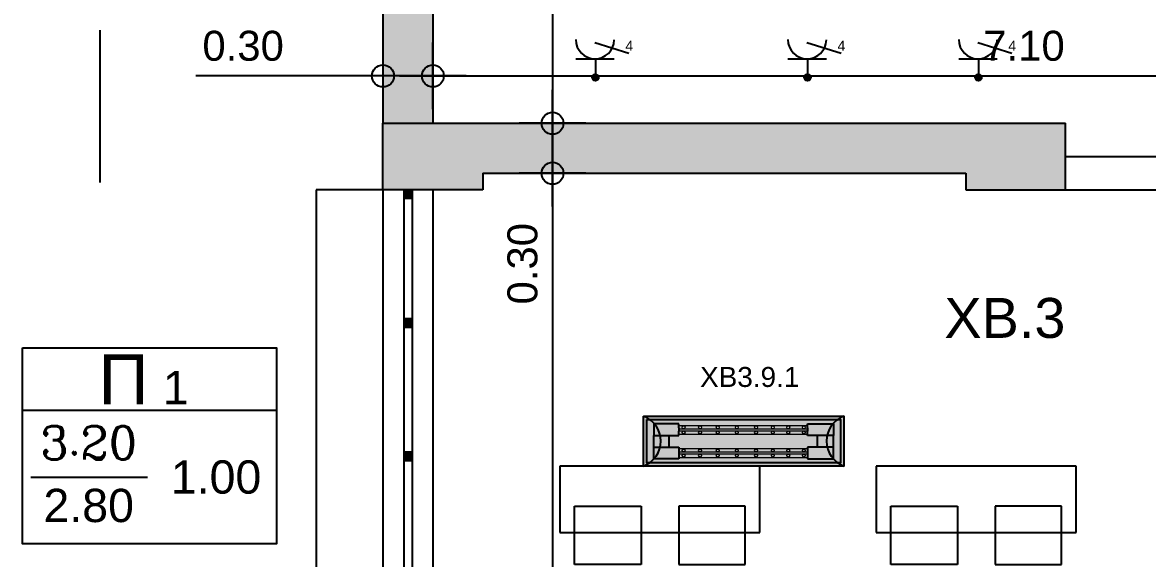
# Model space of a CAD drawing. Header units: metres. Extents: x 0 to 132, y -109 to 310.
# Drawn here: x 19.85 to 26.61, y 190.36 to 193.58 of the extents above; entities that cross this region are included whole.
import ezdxf

# ---------------------------------------------------------------- set-up
doc = ezdxf.new("R2010")
doc.units = ezdxf.units.M
doc.header["$LTSCALE"] = 0.036
doc.linetypes.add('DASHDOTX2', pattern=[50.8, 25.4, -12.7, 0, -12.7])
doc.layers.get('0').update_dxf_attribs({"color": 252})
doc.layers.get('Defpoints').update_dxf_attribs({"color": 252})
for name, color, linetype in [('arxitektonika', 254, 'Continuous'), ('DIMBLK', 252, 'Continuous'), ('electext', 20, 'Continuous'), ('Epipla', 252, 'Continuous'), ('HLEK-SYMBOL', 3, 'Continuous'), ('HLEK_FL001_SYMBOLS', 230, 'Continuous'), ('Parathira', 252, 'Continuous')]:
    doc.layers.add(name, color=color, linetype=linetype)
doc.styles.add('COMU-N', font='arial.ttf')
doc.styles.get("Standard").update_dxf_attribs({"font": 'arial.ttf'})
doc.dimstyles.new('CADWDOT', dxfattribs={"dimscale": 0.1, "dimtxt": 1.8, "dimasz": 0.08, "dimexe": 2, "dimexo": 0, "dimgap": 0.09, "dimtad": 0, "dimrnd": 0.001, "dimzin": 0, "dimdsep": 46, "dimtxsty": 'Standard', "dimblk1": 'ARTDIM', "dimblk2": 'ARTDIM', "dimsah": 1, "dimcen": 0.09, "dimdle": 0.05, "dimse1": 1, "dimse2": 1, "dimadec": 0, "dimazin": 0, "dimtfac": 1, "dimtmove": 0, "dimatfit": 3, "dimldrblk": 'ARTDIM', "dimfxl": 2, "dimtvp": 0.9999, "dimtolj": 1, "dimtzin": 0, "dimarcsym": 0})

# ---------------------------------------------------------------- blocks, each defined once
blk = doc.blocks.new('A$C3D465094')
at = {"layer": 'Parathira'}
for p, q in [((0.175, 0), (0.175, -3.2)), ((0.225, 0), (0.175, 0)), ((0.175, 0), (0.175, -0.05)), ((0.185, 0), (0.185, -0.05)), ((0.195, 0), (0.195, -0.05)), ((0.205, 0), (0.205, -0.05)), ((0.215, 0), (0.215, -0.05)), ((0.225, 0), (0.225, -3.2)), ((0.225, -0.05), (0.225, 0)), ((0.175, -0.05), (0.225, -0.05)), ((0.225, -0.775), (0.175, -0.775)), ((0.175, -0.775), (0.175, -0.825)), ((0.185, -0.775), (0.185, -0.825)), ((0.195, -0.775), (0.195, -0.825)), ((0.205, -0.775), (0.205, -0.825)), ((0.215, -0.775), (0.215, -0.825)), ((0.225, -0.825), (0.225, -0.775)), ((0.175, -0.825), (0.225, -0.825)), ((0.225, -1.575), (0.175, -1.575)), ((0.175, -1.575), (0.175, -1.625)), ((0.185, -1.575), (0.185, -1.625)), ((0.195, -1.575), (0.195, -1.625)), ((0.205, -1.575), (0.205, -1.625)), ((0.215, -1.575), (0.215, -1.625)), ((0.225, -1.625), (0.225, -1.575)), ((0.175, -1.625), (0.225, -1.625)), ((0.225, -2.375), (0.175, -2.375)), ((0.175, -2.375), (0.175, -2.425)), ((0.175, -2.425), (0.225, -2.425)), ((0.185, -2.375), (0.185, -2.425)), ((0.195, -2.375), (0.195, -2.425)), ((0.205, -2.375), (0.205, -2.425)), ((0.215, -2.375), (0.215, -2.425)), ((0.225, -2.425), (0.225, -2.375)), ((0.225, -3.15), (0.175, -3.15)), ((0.175, -3.15), (0.175, -3.2)), ((0.185, -3.15), (0.185, -3.2)), ((0.195, -3.15), (0.195, -3.2)), ((0.205, -3.15), (0.205, -3.2)), ((0.215, -3.15), (0.215, -3.2)), ((0.225, -3.2), (0.225, -3.15)), ((0.175, -3.2), (0.225, -3.2))]:
    blk.add_line(p, q, dxfattribs=at)
blk = doc.blocks.new('ARTDIM')
at = {"layer": 'DIMBLK'}
for p, q in [((0, -24.9975), (0, 24.9975)), ((-24.9975, 0), (24.9975, 0))]:
    blk.add_line(p, q, dxfattribs=at)
blk.add_circle((0, 0), 8.25, dxfattribs=at)
blk = doc.blocks.new('*D696')
at = {"layer": 'arxitektonika', "color": 0, "lineweight": -2}
blk.add_line((23.0369, 199.9645), (23.0369, 192.9805), dxfattribs=at)
at = {"layer": 'Defpoints', "color": 0, "transparency": 16777216}
for p in [(25.8182, 199.9725), (23.0369, 192.9725), (25.8182, 192.9725)]:
    blk.add_point(p, dxfattribs=at)
at = {"layer": 'arxitektonika', "color": 0, "lineweight": -2, "xscale": 0.008, "yscale": 0.008, "zscale": 0.008}
for p, rotation in [((23.0369, 199.9725), 90), ((23.0369, 192.9725), 270)]:
    blk.add_blockref('ARTDIM', p, dxfattribs=dict(at, rotation=rotation))
at = {"layer": 'arxitektonika', "color": 0, "insert": (22.8569, 196.4725), "char_height": 0.18, "attachment_point": 5, "rotation": 90}
blk.add_mtext('\\A1;7.00', dxfattribs=at)
blk = doc.blocks.new('*D697')
at = {"layer": 'arxitektonika', "color": 0, "lineweight": -2}
for p, q in [((23.0369, 192.9645), (23.0369, 192.6805)), ((23.0369, 192.6725), (23.0369, 191.8457))]:
    blk.add_line(p, q, dxfattribs=at)
at = {"layer": 'Defpoints', "color": 0, "transparency": 16777216}
for p in [(24.2324, 192.9725), (23.0369, 192.6725), (24.2324, 192.6725)]:
    blk.add_point(p, dxfattribs=at)
at = {"layer": 'arxitektonika', "color": 0, "lineweight": -2, "xscale": 0.008, "yscale": 0.008, "zscale": 0.008}
for p, rotation in [((23.0369, 192.9725), 90), ((23.0369, 192.6725), 270)]:
    blk.add_blockref('ARTDIM', p, dxfattribs=dict(at, rotation=rotation))
at = {"layer": 'arxitektonika', "color": 0, "insert": (22.8569, 192.129), "char_height": 0.18, "attachment_point": 5, "rotation": 90}
blk.add_mtext('\\A1;0.30', dxfattribs=at)
blk = doc.blocks.new('*D698')
at = {"layer": 'arxitektonika', "color": 0, "lineweight": -2}
for p, q in [((22.0182, 193.2568), (20.8954, 193.2568)), ((22.3102, 193.2568), (22.0262, 193.2568))]:
    blk.add_line(p, q, dxfattribs=at)
at = {"layer": 'Defpoints', "color": 0, "transparency": 16777216}
for p in [(22.0182, 194.3407), (22.3182, 194.3407), (22.0182, 193.2568)]:
    blk.add_point(p, dxfattribs=at)
at = {"layer": 'arxitektonika', "color": 0, "lineweight": -2, "xscale": 0.008, "yscale": 0.008, "zscale": 0.008, "rotation": 180}
blk.add_blockref('ARTDIM', (22.0182, 193.2568), dxfattribs=at)
at = {"layer": 'arxitektonika', "color": 0, "lineweight": -2, "xscale": 0.008, "yscale": 0.008, "zscale": 0.008}
blk.add_blockref('ARTDIM', (22.3182, 193.2568), dxfattribs=at)
at = {"layer": 'arxitektonika', "color": 0, "insert": (21.1787, 193.4368), "char_height": 0.18, "attachment_point": 5}
blk.add_mtext('\\A1;0.30', dxfattribs=at)
blk = doc.blocks.new('*D699')
at = {"layer": 'arxitektonika', "color": 0, "lineweight": -2}
blk.add_line((22.3262, 193.2568), (29.4102, 193.2568), dxfattribs=at)
at = {"layer": 'Defpoints', "color": 0, "transparency": 16777216}
for p in [(29.4182, 193.2568), (22.3182, 192.5407), (29.4182, 192.5407)]:
    blk.add_point(p, dxfattribs=at)
at = {"layer": 'arxitektonika', "color": 0, "lineweight": -2, "xscale": 0.008, "yscale": 0.008, "zscale": 0.008, "rotation": 180}
blk.add_blockref('ARTDIM', (22.3182, 193.2568), dxfattribs=at)
at = {"layer": 'arxitektonika', "color": 0, "lineweight": -2, "xscale": 0.008, "yscale": 0.008, "zscale": 0.008}
blk.add_blockref('ARTDIM', (29.4182, 193.2568), dxfattribs=at)
at = {"layer": 'arxitektonika', "color": 0, "insert": (25.8682, 193.4368), "char_height": 0.18, "attachment_point": 5}
blk.add_mtext('\\A1;7.10', dxfattribs=at)
blk = doc.blocks.new('*D705')
at = {"layer": 'arxitektonika', "color": 0, "lineweight": -2}
blk.add_line((23.0369, 192.6645), (23.0369, 185.5805), dxfattribs=at)
at = {"layer": 'Defpoints', "color": 0, "transparency": 16777216}
for p in [(24.2324, 192.6725), (23.0369, 185.5725), (24.2324, 185.5725)]:
    blk.add_point(p, dxfattribs=at)
at = {"layer": 'arxitektonika', "color": 0, "lineweight": -2, "xscale": 0.008, "yscale": 0.008, "zscale": 0.008}
for p, rotation in [((23.0369, 192.6725), 90), ((23.0369, 185.5725), 270)]:
    blk.add_blockref('ARTDIM', p, dxfattribs=dict(at, rotation=rotation))
at = {"layer": 'arxitektonika', "color": 0, "insert": (22.8569, 189.1225), "char_height": 0.18, "attachment_point": 5, "rotation": 90}
blk.add_mtext('\\A1;7.10', dxfattribs=at)
blk = doc.blocks.new('A$C5883325D')
at = {"layer": 'Epipla'}
for p, q in [((1.1745, -1.3258), (0.7745, -1.3258)), ((0.7745, -1.3258), (0.7745, -2.5258)), ((1.1745, -2.5258), (1.1745, -1.3258)), ((1.9027, -1.3048), (1.9027, -2.5048)), ((2.3027, -1.3048), (1.9027, -1.3048)), ((2.3027, -2.5048), (2.3027, -1.3048)), ((2.9027, -1.3048), (2.9027, -2.5048)), ((3.3027, -1.3048), (2.9027, -1.3048)), ((3.3027, -2.5048), (3.3027, -1.3048)), ((3.9027, -1.3048), (3.9027, -2.5048)), ((4.3027, -1.3048), (3.9027, -1.3048)), ((4.3027, -2.5048), (4.3027, -1.3048)), ((4.9027, -1.3048), (4.9027, -2.5048)), ((5.3027, -1.3048), (4.9027, -1.3048)), ((5.3027, -2.5048), (5.3027, -1.3048)), ((6.3027, -1.3048), (5.9027, -1.3048)), ((5.9027, -1.3048), (5.9027, -2.5048)), ((6.3027, -2.5048), (6.3027, -1.3048)), ((2.144, -1.3918), (2.144, -1.7918)), ((2.494, -1.3918), (2.144, -1.3918)), ((2.494, -1.7918), (2.494, -1.3918)), ((3.144, -1.3918), (3.144, -1.7918)), ((3.494, -1.3918), (3.144, -1.3918)), ((3.494, -1.7918), (3.494, -1.3918)), ((4.144, -1.3918), (4.144, -1.7918)), ((4.494, -1.3918), (4.144, -1.3918)), ((4.494, -1.7918), (4.494, -1.3918)), ((5.144, -1.3918), (5.144, -1.7918)), ((5.494, -1.3918), (5.144, -1.3918)), ((5.494, -1.7918), (5.494, -1.3918)), ((6.494, -1.3918), (6.144, -1.3918)), ((6.144, -1.3918), (6.144, -1.7918)), ((6.494, -1.7918), (6.494, -1.3918)), ((0.9333, -1.6784), (0.5833, -1.6784)), ((0.5833, -1.6784), (0.5833, -2.0784)), ((0.9333, -2.0784), (0.9333, -1.6784)), ((2.144, -1.7918), (2.494, -1.7918)), ((3.144, -1.7918), (3.494, -1.7918)), ((4.144, -1.7918), (4.494, -1.7918)), ((5.144, -1.7918), (5.494, -1.7918)), ((6.144, -1.7918), (6.494, -1.7918)), ((2.144, -2.0179), (2.494, -2.0179)), ((2.144, -2.4179), (2.144, -2.0179)), ((2.494, -2.0179), (2.494, -2.4179)), ((3.144, -2.0179), (3.494, -2.0179)), ((3.144, -2.4179), (3.144, -2.0179)), ((3.494, -2.0179), (3.494, -2.4179)), ((4.144, -2.0179), (4.494, -2.0179)), ((4.144, -2.4179), (4.144, -2.0179)), ((4.494, -2.0179), (4.494, -2.4179)), ((5.144, -2.0179), (5.494, -2.0179)), ((5.144, -2.4179), (5.144, -2.0179)), ((5.494, -2.0179), (5.494, -2.4179)), ((6.144, -2.4179), (6.144, -2.0179)), ((6.144, -2.0179), (6.494, -2.0179)), ((6.494, -2.0179), (6.494, -2.4179)), ((0.5833, -2.0784), (0.9333, -2.0784)), ((2.494, -2.4179), (2.144, -2.4179)), ((3.494, -2.4179), (3.144, -2.4179)), ((4.494, -2.4179), (4.144, -2.4179)), ((5.494, -2.4179), (5.144, -2.4179)), ((6.494, -2.4179), (6.144, -2.4179)), ((0.7745, -2.5258), (1.1745, -2.5258)), ((1.9027, -2.5048), (2.3027, -2.5048)), ((2.9027, -2.5048), (3.3027, -2.5048)), ((3.9027, -2.5048), (4.3027, -2.5048)), ((4.9027, -2.5048), (5.3027, -2.5048)), ((5.9027, -2.5048), (6.3027, -2.5048)), ((2.3027, -3.2048), (1.9027, -3.2048)), ((1.9027, -3.2048), (1.9027, -4.4048)), ((2.3027, -4.4048), (2.3027, -3.2048)), ((3.3027, -3.2048), (2.9027, -3.2048)), ((2.9027, -3.2048), (2.9027, -4.4048)), ((3.3027, -4.4048), (3.3027, -3.2048)), ((4.3027, -3.2048), (3.9027, -3.2048)), ((3.9027, -3.2048), (3.9027, -4.4048)), ((4.3027, -4.4048), (4.3027, -3.2048)), ((5.3027, -3.2048), (4.9027, -3.2048)), ((4.9027, -3.2048), (4.9027, -4.4048)), ((5.3027, -4.4048), (5.3027, -3.2048)), ((5.9027, -3.2048), (5.9027, -4.4048)), ((6.3027, -3.2048), (5.9027, -3.2048)), ((6.3027, -4.4048), (6.3027, -3.2048)), ((2.494, -3.2918), (2.144, -3.2918)), ((2.144, -3.2918), (2.144, -3.6918)), ((2.494, -3.6918), (2.494, -3.2918)), ((3.494, -3.2918), (3.144, -3.2918)), ((3.144, -3.2918), (3.144, -3.6918)), ((3.494, -3.6918), (3.494, -3.2918)), ((4.494, -3.2918), (4.144, -3.2918)), ((4.144, -3.2918), (4.144, -3.6918)), ((4.494, -3.6918), (4.494, -3.2918)), ((5.494, -3.2918), (5.144, -3.2918)), ((5.144, -3.2918), (5.144, -3.6918)), ((5.494, -3.6918), (5.494, -3.2918)), ((6.144, -3.2918), (6.144, -3.6918)), ((6.494, -3.2918), (6.144, -3.2918)), ((6.494, -3.6918), (6.494, -3.2918)), ((2.144, -3.6918), (2.494, -3.6918)), ((3.144, -3.6918), (3.494, -3.6918)), ((4.144, -3.6918), (4.494, -3.6918)), ((5.144, -3.6918), (5.494, -3.6918)), ((6.144, -3.6918), (6.494, -3.6918)), ((2.144, -4.3179), (2.144, -3.9179)), ((2.144, -3.9179), (2.494, -3.9179)), ((2.494, -3.9179), (2.494, -4.3179)), ((3.144, -4.3179), (3.144, -3.9179)), ((3.144, -3.9179), (3.494, -3.9179)), ((3.494, -3.9179), (3.494, -4.3179)), ((4.144, -4.3179), (4.144, -3.9179)), ((4.144, -3.9179), (4.494, -3.9179)), ((4.494, -3.9179), (4.494, -4.3179)), ((5.144, -4.3179), (5.144, -3.9179)), ((5.144, -3.9179), (5.494, -3.9179)), ((5.494, -3.9179), (5.494, -4.3179)), ((6.144, -3.9179), (6.494, -3.9179)), ((6.144, -4.3179), (6.144, -3.9179)), ((6.494, -3.9179), (6.494, -4.3179)), ((2.494, -4.3179), (2.144, -4.3179)), ((3.494, -4.3179), (3.144, -4.3179)), ((4.494, -4.3179), (4.144, -4.3179)), ((5.494, -4.3179), (5.144, -4.3179)), ((6.494, -4.3179), (6.144, -4.3179)), ((1.9027, -4.4048), (2.3027, -4.4048)), ((2.9027, -4.4048), (3.3027, -4.4048)), ((3.9027, -4.4048), (4.3027, -4.4048)), ((4.9027, -4.4048), (5.3027, -4.4048)), ((5.9027, -4.4048), (6.3027, -4.4048)), ((2.3027, -5.1048), (1.9027, -5.1048)), ((1.9027, -5.1048), (1.9027, -6.3048)), ((2.3027, -6.3048), (2.3027, -5.1048)), ((3.3027, -5.1048), (2.9027, -5.1048)), ((2.9027, -5.1048), (2.9027, -6.3048)), ((3.3027, -6.3048), (3.3027, -5.1048)), ((4.3027, -5.1048), (3.9027, -5.1048)), ((3.9027, -5.1048), (3.9027, -6.3048)), ((4.3027, -6.3048), (4.3027, -5.1048)), ((5.3027, -5.1048), (4.9027, -5.1048)), ((4.9027, -5.1048), (4.9027, -6.3048)), ((5.3027, -6.3048), (5.3027, -5.1048)), ((5.9027, -5.1048), (5.9027, -6.3048)), ((6.3027, -5.1048), (5.9027, -5.1048)), ((6.3027, -6.3048), (6.3027, -5.1048)), ((2.494, -5.1918), (2.144, -5.1918)), ((2.144, -5.1918), (2.144, -5.5918)), ((2.494, -5.5918), (2.494, -5.1918)), ((3.494, -5.1918), (3.144, -5.1918)), ((3.144, -5.1918), (3.144, -5.5918)), ((3.494, -5.5918), (3.494, -5.1918)), ((4.494, -5.1918), (4.144, -5.1918)), ((4.144, -5.1918), (4.144, -5.5918)), ((4.494, -5.5918), (4.494, -5.1918)), ((5.494, -5.1918), (5.144, -5.1918)), ((5.144, -5.1918), (5.144, -5.5918)), ((5.494, -5.5918), (5.494, -5.1918)), ((6.144, -5.1918), (6.144, -5.5918)), ((6.494, -5.1918), (6.144, -5.1918)), ((6.494, -5.5918), (6.494, -5.1918)), ((2.144, -5.5918), (2.494, -5.5918)), ((3.144, -5.5918), (3.494, -5.5918)), ((4.144, -5.5918), (4.494, -5.5918)), ((5.144, -5.5918), (5.494, -5.5918)), ((6.144, -5.5918), (6.494, -5.5918)), ((2.144, -6.2179), (2.144, -5.8179)), ((2.144, -5.8179), (2.494, -5.8179)), ((2.494, -5.8179), (2.494, -6.2179)), ((3.144, -6.2179), (3.144, -5.8179)), ((3.144, -5.8179), (3.494, -5.8179)), ((3.494, -5.8179), (3.494, -6.2179)), ((4.144, -6.2179), (4.144, -5.8179)), ((4.144, -5.8179), (4.494, -5.8179)), ((4.494, -5.8179), (4.494, -6.2179)), ((5.144, -6.2179), (5.144, -5.8179)), ((5.144, -5.8179), (5.494, -5.8179)), ((5.494, -5.8179), (5.494, -6.2179)), ((6.144, -5.8179), (6.494, -5.8179)), ((6.144, -6.2179), (6.144, -5.8179)), ((6.494, -5.8179), (6.494, -6.2179)), ((2.494, -6.2179), (2.144, -6.2179)), ((3.494, -6.2179), (3.144, -6.2179)), ((4.494, -6.2179), (4.144, -6.2179)), ((5.494, -6.2179), (5.144, -6.2179)), ((6.494, -6.2179), (6.144, -6.2179)), ((1.9027, -6.3048), (2.3027, -6.3048)), ((2.9027, -6.3048), (3.3027, -6.3048)), ((3.9027, -6.3048), (4.3027, -6.3048)), ((4.9027, -6.3048), (5.3027, -6.3048)), ((5.9027, -6.3048), (6.3027, -6.3048))]:
    blk.add_line(p, q, dxfattribs=at)
blk = doc.blocks.new('gJ6_a14')
at = {"linetype": 'Continuous'}
for p, q in [((-0.1176, 0.1119), (0.113, 0.1119)), ((0, 0.1119), (0, 0))]:
    blk.add_line(p, q, dxfattribs=at)
blk.add_arc((-0.0023, 0.2279), 0.1153, 180, 358.95657, dxfattribs=at)
blk = doc.blocks.new('*X789')
at = {"color": 0}
for p, q in [((15.598, 2.587), (15.737, 2.727)), ((15.598, 2.622), (15.702, 2.727)), ((15.601, 2.607), (15.609, 2.616)), ((15.604, 2.646), (15.605, 2.647)), ((15.605, 2.559), (15.765, 2.719)), ((15.609, 2.652), (15.618, 2.66)), ((15.614, 2.621), (15.623, 2.63)), ((15.617, 2.536), (15.789, 2.707)), ((15.618, 2.59), (15.627, 2.599)), ((15.623, 2.665), (15.631, 2.674)), ((15.627, 2.634), (15.636, 2.643)), ((15.631, 2.603), (15.64, 2.612)), ((15.633, 2.516), (15.808, 2.691)), ((15.636, 2.678), (15.645, 2.687)), ((15.64, 2.647), (15.649, 2.656)), ((15.645, 2.616), (15.654, 2.625)), ((15.649, 2.691), (15.658, 2.7)), ((15.653, 2.501), (15.824, 2.672)), ((15.654, 2.66), (15.662, 2.669)), ((15.658, 2.63), (15.667, 2.638)), ((15.662, 2.705), (15.671, 2.714)), ((15.662, 2.599), (15.671, 2.607)), ((15.667, 2.674), (15.676, 2.683)), ((15.671, 2.643), (15.68, 2.652)), ((15.676, 2.718), (15.678, 2.721)), ((15.676, 2.489), (15.836, 2.648)), ((15.676, 2.612), (15.685, 2.621)), ((15.68, 2.687), (15.689, 2.696)), ((15.685, 2.656), (15.693, 2.665)), ((15.689, 2.625), (15.698, 2.634)), ((15.693, 2.7), (15.702, 2.709)), ((15.693, 2.594), (15.702, 2.603)), ((15.698, 2.669), (15.707, 2.678)), ((15.702, 2.638), (15.711, 2.647)), ((15.705, 2.482), (15.843, 2.62)), ((15.707, 2.714), (15.715, 2.722)), ((15.707, 2.607), (15.715, 2.616)), ((15.711, 2.683), (15.72, 2.691)), ((15.715, 2.652), (15.724, 2.66)), ((15.72, 2.727), (15.721, 2.728)), ((15.72, 2.621), (15.729, 2.63)), ((15.724, 2.696), (15.733, 2.705)), ((15.724, 2.59), (15.733, 2.599)), ((15.729, 2.665), (15.738, 2.674)), ((15.733, 2.634), (15.742, 2.643)), ((15.738, 2.709), (15.746, 2.718)), ((15.738, 2.603), (15.746, 2.612)), ((15.742, 2.678), (15.751, 2.687)), ((15.746, 2.647), (15.755, 2.656)), ((15.751, 2.722), (15.752, 2.724)), ((15.751, 2.616), (15.76, 2.625)), ((15.755, 2.691), (15.764, 2.7)), ((15.76, 2.66), (15.768, 2.669)), ((15.764, 2.63), (15.773, 2.638)), ((15.768, 2.705), (15.777, 2.714)), ((15.768, 2.599), (15.777, 2.607)), ((15.773, 2.674), (15.782, 2.683)), ((15.777, 2.643), (15.786, 2.652)), ((15.782, 2.612), (15.791, 2.621)), ((15.786, 2.687), (15.795, 2.696)), ((15.791, 2.656), (15.799, 2.665)), ((15.795, 2.625), (15.804, 2.634)), ((15.799, 2.594), (15.808, 2.603)), ((15.804, 2.669), (15.813, 2.678)), ((15.808, 2.638), (15.817, 2.647)), ((15.813, 2.607), (15.822, 2.616)), ((15.822, 2.652), (15.83, 2.66)), ((15.826, 2.621), (15.835, 2.63)), ((15.83, 2.59), (15.839, 2.599)), ((15.839, 2.634), (15.84, 2.635)), ((15.844, 2.603), (15.844, 2.603)), ((15.605, 2.577), (15.614, 2.585)), ((15.611, 2.547), (15.618, 2.554)), ((15.623, 2.559), (15.631, 2.568)), ((15.627, 2.528), (15.636, 2.537)), ((15.636, 2.572), (15.645, 2.581)), ((15.64, 2.541), (15.649, 2.55)), ((15.645, 2.51), (15.654, 2.519)), ((15.649, 2.585), (15.658, 2.594)), ((15.654, 2.554), (15.662, 2.563)), ((15.658, 2.523), (15.667, 2.532)), ((15.664, 2.494), (15.671, 2.501)), ((15.667, 2.568), (15.676, 2.577)), ((15.671, 2.537), (15.68, 2.546)), ((15.676, 2.506), (15.685, 2.515)), ((15.68, 2.581), (15.689, 2.59)), ((15.685, 2.55), (15.693, 2.559)), ((15.689, 2.519), (15.698, 2.528)), ((15.693, 2.488), (15.702, 2.497)), ((15.698, 2.563), (15.707, 2.572)), ((15.702, 2.532), (15.711, 2.541)), ((15.707, 2.501), (15.715, 2.51)), ((15.711, 2.577), (15.72, 2.585)), ((15.715, 2.546), (15.724, 2.554)), ((15.72, 2.515), (15.729, 2.523)), ((15.724, 2.484), (15.733, 2.493)), ((15.729, 2.559), (15.738, 2.568)), ((15.733, 2.528), (15.742, 2.537)), ((15.738, 2.497), (15.746, 2.506)), ((15.741, 2.482), (15.842, 2.584)), ((15.742, 2.572), (15.751, 2.581)), ((15.746, 2.541), (15.755, 2.55)), ((15.751, 2.51), (15.76, 2.519)), ((15.755, 2.585), (15.764, 2.594)), ((15.76, 2.554), (15.768, 2.563)), ((15.764, 2.523), (15.773, 2.532)), ((15.768, 2.493), (15.777, 2.501)), ((15.773, 2.568), (15.782, 2.577)), ((15.777, 2.537), (15.786, 2.546)), ((15.782, 2.506), (15.791, 2.515)), ((15.786, 2.581), (15.795, 2.59)), ((15.791, 2.55), (15.799, 2.559)), ((15.795, 2.519), (15.804, 2.528)), ((15.804, 2.563), (15.813, 2.572)), ((15.808, 2.532), (15.817, 2.541)), ((15.817, 2.577), (15.826, 2.585)), ((15.822, 2.546), (15.83, 2.554)), ((15.835, 2.559), (15.835, 2.56))]:
    blk.add_line(p, q, dxfattribs=at)
blk = doc.blocks.new('GJ6_A78')
at = {"layer": 'HLEK-SYMBOL', "color": 0, "linetype": 'Continuous'}
blk.add_circle((0, 0), 0.0989, dxfattribs=at)
at = {"layer": 'HLEK-SYMBOL', "color": 0, "xscale": 0.8, "yscale": 0.8, "zscale": 0.8}
blk.add_blockref('*X789', (-12.576, -2.084), dxfattribs=at)
blk = doc.blocks.new('priza')
at = {"layer": 'HLEK_FL001_SYMBOLS', "rotation": 180}
blk.add_blockref('gJ6_a14', (87.4, -100.4952), dxfattribs=at)
at = {"layer": 'HLEK_FL001_SYMBOLS', "xscale": 0.1951472641207488, "yscale": 0.1951472641207488, "zscale": 0.1951472641207488}
blk.add_blockref('GJ6_A78', (87.4, -100.4953), dxfattribs=at)
blk = doc.blocks.new('priza tetrapli')
at = {"layer": 'HLEK_FL001_SYMBOLS', "ltscale": 5}
blk.add_line((444.1264, -18.901), (444.3314, -18.9664), dxfattribs=at)
at = {"layer": 'HLEK_FL001_SYMBOLS', "rotation": 180}
blk.add_blockref('priza', (531.5297, -119.6074), dxfattribs=at)
at = {"layer": 'HLEK_FL001_SYMBOLS', "ltscale": 5}
blk.add_text('4', height=0.06, dxfattribs=at).set_placement((444.3099, -18.9515))
blk = doc.blocks.new('led 2x32W 1200x300mm aplo')
at = {"layer": 'HLEK_FL001_SYMBOLS', "linetype": 'Continuous', "lineweight": 0}
h = blk.add_hatch(color=256, dxfattribs=at)
h.dxf.hatch_style = 1
h.paths.add_polyline_path([(45.0962, 61.906), (45.0962, 61.606), (46.2983, 61.606), (46.2983, 61.906)])
h.paths.add_polyline_path([(46.2783, 61.886), (46.2783, 61.626), (45.1162, 61.626), (45.1162, 61.886)], flags=16)
h = blk.add_hatch(color=21, dxfattribs=at)
h.dxf.hatch_style = 1
h.paths.add_polyline_path([(45.1162, 61.626), (46.2783, 61.626), (46.2783, 61.886), (45.1162, 61.886)])
at = {"layer": 'HLEK_FL001_SYMBOLS'}
for p, q in [((45.3071, 61.8596), (45.1571, 61.8596)), ((45.1571, 61.8596), (45.1571, 61.7896)), ((45.3071, 61.8346), (45.3071, 61.8596)), ((45.3071, 61.8346), (45.3071, 61.8146)), ((46.0811, 61.8596), (46.2374, 61.8596)), ((46.0811, 61.8346), (46.0811, 61.8596)), ((46.0811, 61.8346), (46.0811, 61.8146)), ((46.2374, 61.8596), (46.2374, 61.7896)), ((45.1571, 61.7896), (45.3071, 61.7896)), ((45.1571, 61.7196), (45.1571, 61.7896)), ((45.2471, 61.7896), (45.2471, 61.7196)), ((45.3071, 61.7896), (45.3071, 61.8146)), ((46.0811, 61.7896), (46.0811, 61.8146)), ((46.2374, 61.7896), (46.0811, 61.7896)), ((46.1387, 61.7896), (46.1387, 61.7196)), ((46.2374, 61.7196), (46.2374, 61.7896)), ((45.1571, 61.6496), (45.1571, 61.7196)), ((45.1571, 61.7196), (45.3071, 61.7196)), ((45.3071, 61.7196), (45.3071, 61.6946)), ((45.3071, 61.6946), (45.3071, 61.6746)), ((46.0811, 61.7196), (46.0811, 61.6946)), ((46.2374, 61.7196), (46.0811, 61.7196)), ((46.0811, 61.6946), (46.0811, 61.6746)), ((46.2374, 61.6496), (46.2374, 61.7196)), ((45.3071, 61.6496), (45.1571, 61.6496)), ((45.3071, 61.6746), (45.3071, 61.6496)), ((46.0811, 61.6746), (46.0811, 61.6496)), ((46.0811, 61.6496), (46.2374, 61.6496))]:
    blk.add_line(p, q, dxfattribs=at)
at = {"layer": 'HLEK_FL001_SYMBOLS', "linetype": 'Continuous', "lineweight": 0}
for p, q in [((45.307, 61.85), (46.0811, 61.85)), ((45.307, 61.8291), (46.0811, 61.8291)), ((45.307, 61.8176), (46.0811, 61.8176)), ((45.307, 61.7966), (46.0811, 61.7966)), ((45.307, 61.7115), (46.0811, 61.7115)), ((45.307, 61.6905), (46.0811, 61.6905)), ((45.307, 61.6791), (46.0811, 61.6791)), ((45.307, 61.6581), (46.0811, 61.6581))]:
    blk.add_line(p, q, dxfattribs=at)
at = {"layer": 'HLEK_FL001_SYMBOLS'}
for points in [[(45.0962, 61.906), (46.2983, 61.906), (46.2983, 61.606), (45.0962, 61.606)], [(45.1162, 61.886), (46.2783, 61.886), (46.2783, 61.626), (45.1162, 61.626)]]:
    blk.add_lwpolyline(points, close=True, dxfattribs=at)
at = {"layer": 'HLEK_FL001_SYMBOLS', "linetype": 'Continuous', "lineweight": 0}
for centre in [(45.3367, 61.8385), (45.4356, 61.8385), (45.5416, 61.8385), (45.6566, 61.8385), (45.7717, 61.8385), (45.8726, 61.8385), (45.9654, 61.8385), (46.0592, 61.8385), (45.3367, 61.8084), (45.4356, 61.8084), (45.5416, 61.8084), (45.6566, 61.8084), (45.7717, 61.8084), (45.8726, 61.8084), (45.9654, 61.8084), (46.0592, 61.8084), (45.3367, 61.6996), (45.4356, 61.6996), (45.5416, 61.6996), (45.6566, 61.6996), (45.7717, 61.6996), (45.8726, 61.6996), (45.9654, 61.6996), (46.0592, 61.6996), (45.3367, 61.6689), (45.4356, 61.6689), (45.5416, 61.6689), (45.6566, 61.6689), (45.7717, 61.6689), (45.8726, 61.6689), (45.9654, 61.6689), (46.0592, 61.6689)]:
    blk.add_circle(centre, 0.00855, dxfattribs=at)
at = {"layer": 'HLEK_FL001_SYMBOLS'}
for centre, start, end in [((45.0387, 61.756), 290.97637, 69.02363), ((46.3558, 61.756), 110.97637, 249.02363)]:
    blk.add_arc(centre, 0.1606, start, end, dxfattribs=at)

msp = doc.modelspace()

# ---------------------------------------------------------------- hatches: boundary and pattern name
at = {"layer": 'arxitektonika'}
for points in [[(22.3182, 194.7725), (22.0182, 194.7725), (22.0182, 192.9725), (22.3182, 192.9725)], [(22.0182, 192.9725), (22.0182, 192.5725), (22.6182, 192.5725), (22.6182, 192.6725), (25.5182, 192.6725), (25.5182, 192.5725), (26.1182, 192.5725), (26.1182, 192.9725)]]:
    msp.add_hatch(color=256, dxfattribs=at).paths.add_polyline_path(points)

# ---------------------------------------------------------------- linework, layer by layer
at = {"layer": 'arxitektonika', "linetype": 'DASHDOTX2'}
msp.add_line((20.3182, 197.3894), (20.3182, 192.2439), dxfattribs=at)
at = {"layer": 'arxitektonika'}
for p, q in [((22.0182, 194.7725), (22.0182, 192.9725)), ((22.3182, 194.7725), (22.3182, 192.9725)), ((22.0182, 192.9725), (26.1182, 192.9725)), ((22.0182, 192.5725), (22.0182, 192.9725)), ((26.1182, 192.5725), (26.1182, 192.9725)), ((26.1182, 192.7725), (29.0182, 192.7725)), ((22.6182, 192.6725), (22.6182, 192.5725)), ((22.6182, 192.6725), (25.5182, 192.6725)), ((25.5182, 192.6725), (25.5182, 192.5725)), ((21.6182, 192.5725), (21.6182, 189.3725)), ((22.0182, 192.5725), (21.6182, 192.5725)), ((22.6182, 192.5725), (22.0182, 192.5725)), ((22.0182, 192.5725), (22.0182, 189.3725)), ((22.3182, 192.5725), (22.3182, 189.3725)), ((25.5182, 192.5725), (26.1182, 192.5725)), ((26.1182, 192.5725), (29.0182, 192.5725)), ((21.3786, 191.2469), (19.8536, 191.2469)), ((19.9036, 190.8469), (20.6036, 190.8469))]:
    msp.add_line(p, q, dxfattribs=at)
msp.add_lwpolyline([(19.8536, 191.6246), (21.3786, 191.6246), (21.3786, 190.4469), (19.8536, 190.4469), (19.8536, 191.6246)], dxfattribs=at)

# ---------------------------------------------------------------- block references
msp.add_blockref('A$C3D465094', (21.9682, 192.5725), dxfattribs=at)
at = {"layer": 'arxitektonika', "rotation": 270}
msp.add_blockref('A$C5883325D', (29.3861, 192.8167), dxfattribs=at)
at = {"layer": 'HLEK_FL001_SYMBOLS'}
for p in [(-420.8354, 212.3594), (-419.5615, 212.3594), (-418.5354, 212.3594)]:
    msp.add_blockref('priza tetrapli', p, dxfattribs=at)
at = {"layer": 'HLEK_FL001_SYMBOLS', "linetype": 'Continuous', "lineweight": 0}
msp.add_blockref('led 2x32W 1200x300mm aplo', (-21.5128, 129.308), dxfattribs=at)

# ---------------------------------------------------------------- texts
at = {"layer": 'arxitektonika', "style": 'COMU-N'}
for s, height, p in [('Π', 0.3, (20.309, 191.285)), ('1', 0.2, (20.6963, 191.2855))]:
    msp.add_text(s, height=height, dxfattribs=at).set_placement(p)
at = {"layer": 'arxitektonika', "linetype": 'ByBlock', "char_height": 0.2, "attachment_point": 5, "style": 'COMU-N'}
for s, insert in [('{\\Fcomplex.shx;3.20}', (20.251, 191.0542)), ('1.00', (21.016, 190.8469)), ('2.80', (20.251, 190.676))]:
    msp.add_mtext(s, dxfattribs=dict(at, insert=insert))
at = {"layer": 'electext'}
msp.add_text('XB.3', height=0.24, dxfattribs=at).set_placement((25.3901, 191.6835))
at = {"layer": 'electext', "insert": (23.9228, 191.509), "char_height": 0.12, "attachment_point": 1}
msp.add_mtext_dynamic_manual_height_columns('XB3.9.1', width=0.862695, gutter_width=0.6, heights=[0], dxfattribs=at)

# ---------------------------------------------------------------- dimensions: what is measured, and where the dimension line sits
at = {"layer": 'arxitektonika'}
for base, p1, p2, picture, middle in [((23.0369, 192.9725), (25.8182, 199.9725), (25.8182, 192.9725), '*D696', (22.8569, 196.4725)), ((23.0369, 185.5725), (24.2324, 192.6725), (24.2324, 185.5725), '*D705', (22.8569, 189.1225))]:
    dim = msp.add_linear_dim(base=base, p1=p1, p2=p2, angle=90, dimstyle='CADWDOT', dxfattribs=at)
    dim.commit()
    dim.dimension.update_dxf_attribs({"geometry": picture, "text_midpoint": middle})
dim = msp.add_linear_dim(base=(22.0182, 193.2568), p1=(22.3182, 194.3407), p2=(22.0182, 194.3407), dimstyle='CADWDOT', dxfattribs=at)
dim.commit()
dim.dimension.update_dxf_attribs({"geometry": '*D698', "text_midpoint": (21.1787, 193.2568), "dimtype": 160})
dim = msp.add_linear_dim(base=(29.4182, 193.2568), p1=(22.3182, 192.5407), p2=(29.4182, 192.5407), dimstyle='CADWDOT', dxfattribs=at)
dim.commit()
dim.dimension.update_dxf_attribs({"geometry": '*D699', "text_midpoint": (25.8682, 193.4368)})
dim = msp.add_linear_dim(base=(23.0369, 192.6725), p1=(24.2324, 192.9725), p2=(24.2324, 192.6725), angle=90, dimstyle='CADWDOT', dxfattribs=at)
dim.commit()
dim.dimension.update_dxf_attribs({"geometry": '*D697', "text_midpoint": (23.0369, 192.129), "dimtype": 160})

doc.saveas('drawing.dxf')
